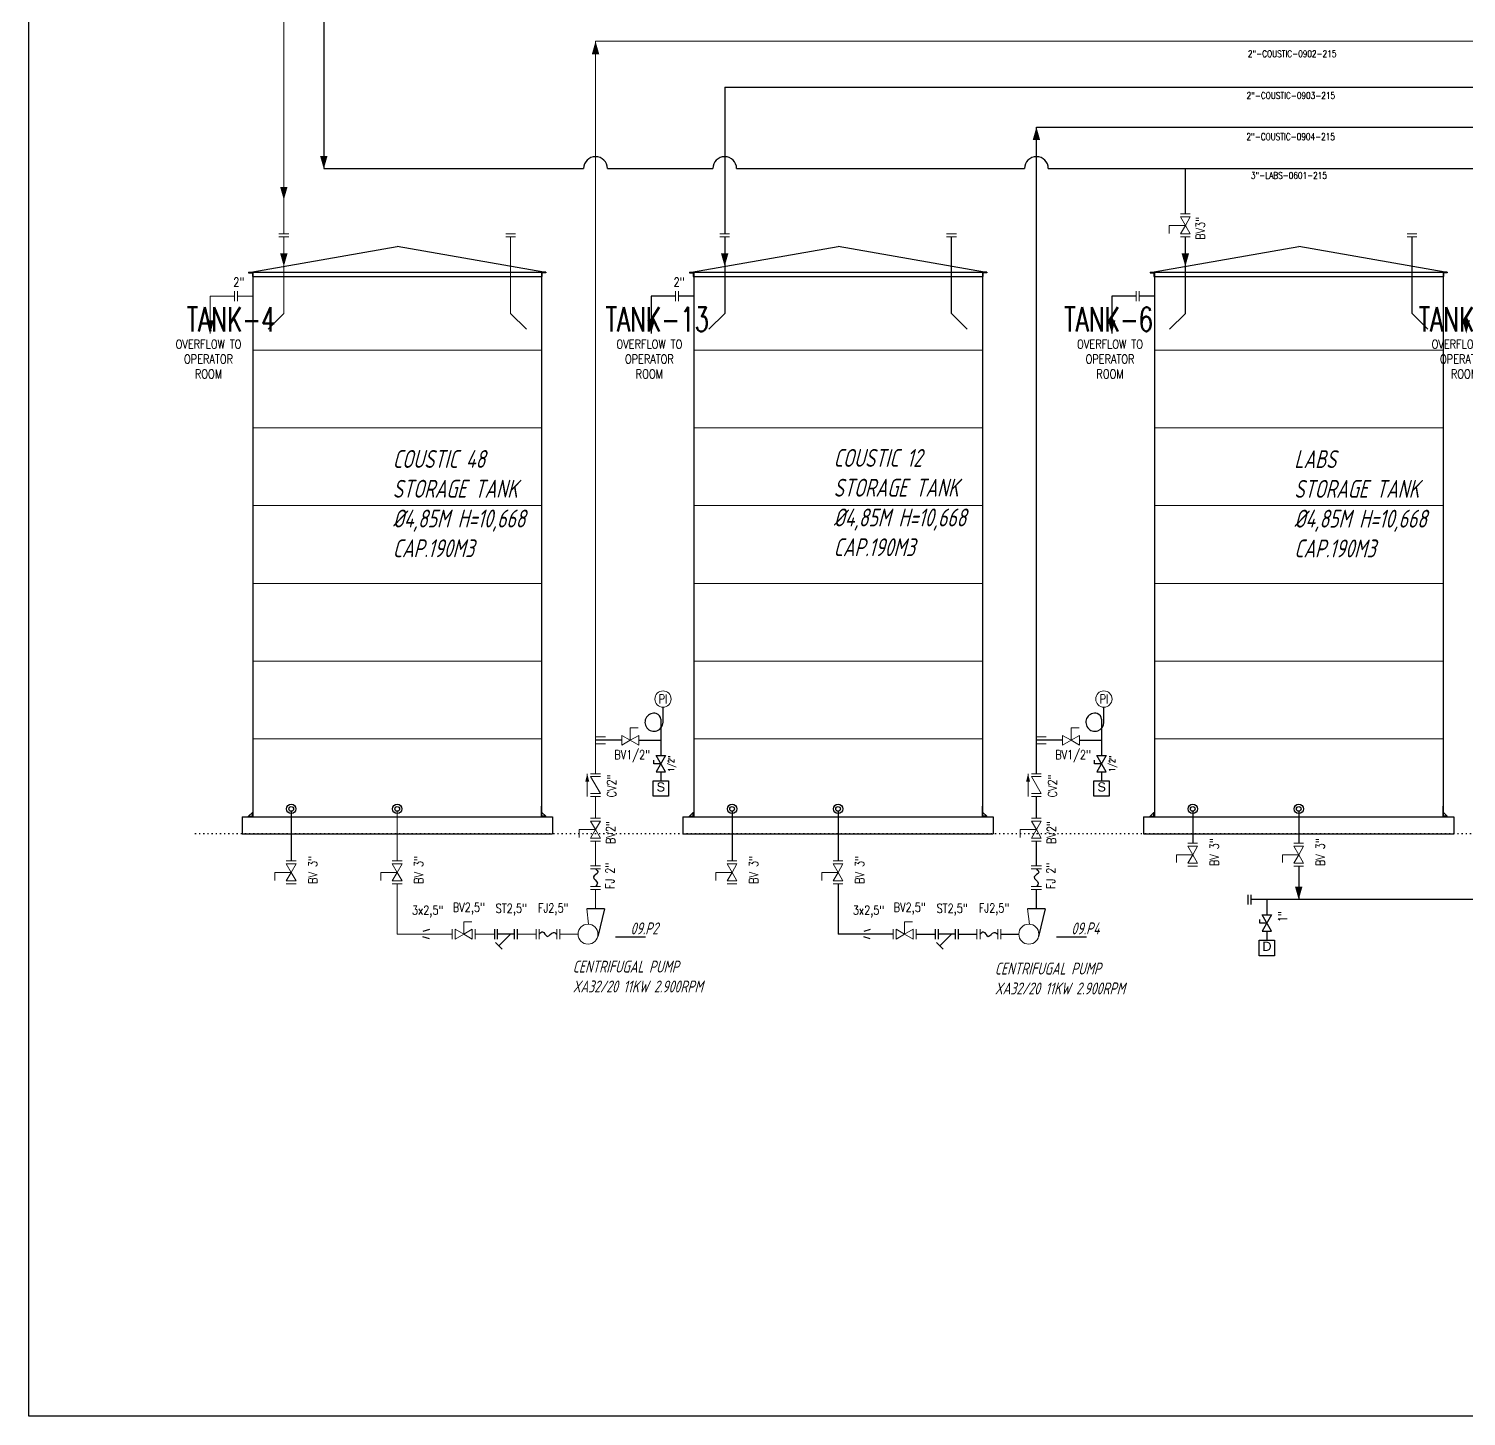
# Model space of a CAD drawing. Extents: x -29512 to 147477, y -5232 to 39709.
# Drawn here: x 140590.1 to 140710.8, y 10663.7 to 10780.3 of the extents above; entities that cross this region are included whole.
import ezdxf
from ezdxf.enums import TextEntityAlignment as Align

# ---------------------------------------------------------------- set-up
doc = ezdxf.new("R2010")
doc.units = 0
doc.linetypes.add('DOTTED', pattern=[0.25, 0, -0.25])
doc.layers.get('0').update_dxf_attribs({"linetype": 'CONTINUOUS'})
for name, color, linetype, lineweight in [('DIMENSI', 20, 'CONTINUOUS', 9), ('FITTING', 7, 'CONTINUOUS', 13), ('TAG', 140, 'CONTINUOUS', 13)]:
    doc.layers.add(name, color=color, linetype=linetype, lineweight=lineweight)
for name, color, linetype in [('DIMENSION', 3, 'CONTINUOUS'), ('HATCH', 4, 'CONTINUOUS'), ('NUVOLA', 6, 'CONTINUOUS'), ('S', 7, 'CONTINUOUS')]:
    doc.layers.add(name, color=color, linetype=linetype)
doc.styles.add('A3', font='arial.ttf', dxfattribs={"height": 0.3})
doc.styles.add('Romans100', font='romans.shx', dxfattribs={"width": 0.8, "height": 200})
doc.styles.add('S', font='ITALIC', dxfattribs={"height": 6})
doc.styles.add('S25', font='SIMPLEX', dxfattribs={"width": 0.8, "height": 0.25})
doc.styles.add('S3S', font='SIMPLEX', dxfattribs={"width": 0.7, "height": 0.3})
doc.styles.add('STYLE4', font='isocp.shx', dxfattribs={"width": 0.8, "oblique": 15, "height": 2})

# ---------------------------------------------------------------- blocks, each defined once
blk = doc.blocks.new('PRESA', base_point=(1.75, 0.1))
for p, q in [((1.5, 0.1), (1.5, 0.6)), ((1.5, 0.6), (2, 0.6)), ((2, 0.6), (2, 0.1)), ((2, 0.1), (1.5, 0.1))]:
    blk.add_line(p, q)
at = {"style": 'S', "width": 1.2}
blk.add_attdef('1', text='', height=0.3, dxfattribs=at).set_placement((1.75, 0.2), align=Align.CENTER)

msp = doc.modelspace()

# ---------------------------------------------------------------- linework, layer by layer
at = {"color": 4, "lineweight": 20}
for p, q in [((140611.5063, 10850.2796), (140611.5063, 10765.93)), ((140637.7005, 10717.7129), (140637.7005, 10779.2234)), ((140637.7005, 10779.2234), (140858.3047, 10779.2234)), ((140611.5164, 10765.93), (140611.5164, 10763.0433)), ((140611.5164, 10762.796), (140611.5164, 10756.3565)), ((140630.5632, 10756.3565), (140630.5632, 10762.796)), ((140607.3785, 10757.8122), (140605.3351, 10757.8122)), ((140605.3351, 10757.8122), (140605.3351, 10754.6815)), ((140608.9148, 10757.8122), (140607.6258, 10757.8122)), ((140611.5164, 10756.3565), (140610.1897, 10755.0297)), ((140630.5632, 10756.3565), (140631.8899, 10755.0297)), ((140637.7005, 10713.9718), (140637.7005, 10715.7906)), ((140621.0398, 10714.5973), (140621.0398, 10710.3758)), ((140637.7005, 10709.9712), (140637.7005, 10712.0494)), ((140621.0398, 10708.4534), (140621.0398, 10704.2319)), ((140637.7005, 10706.3516), (140637.7005, 10707.9716)), ((140625.6685, 10704.2319), (140621.0398, 10704.2319)), ((140627.5908, 10704.2319), (140629.227, 10704.2319)), ((140631.1493, 10704.2319), (140632.7082, 10704.2319)), ((140634.7079, 10704.2319), (140636.227, 10704.2319))]:
    msp.add_line(p, q, dxfattribs=at)
at = {"color": 7, "lineweight": 20}
for p, q in [((140687.2401, 10763.7572), (140685.8747, 10763.7572)), ((140685.8747, 10763.0917), (140685.8747, 10763.7572)), ((140641.2781, 10721.5512), (140640.6127, 10721.5512)), ((140640.6127, 10720.5163), (140640.6127, 10721.5512)), ((140677.6434, 10720.5163), (140677.6434, 10721.5512)), ((140678.3089, 10721.5512), (140677.6434, 10721.5512)), ((140637.7005, 10713.0106), (140636.3351, 10713.0106)), ((140636.3351, 10712.3451), (140636.3351, 10713.0106)), ((140674.7313, 10713.0106), (140673.3659, 10713.0106)), ((140673.3659, 10712.3451), (140673.3659, 10713.0106)), ((140686.4961, 10710.2363), (140686.4961, 10710.9017)), ((140687.8616, 10710.9017), (140686.4961, 10710.9017)), ((140695.3981, 10710.2363), (140695.3981, 10710.9017)), ((140696.7635, 10710.9017), (140695.3981, 10710.9017)), ((140612.1378, 10709.4146), (140610.7724, 10709.4146)), ((140610.7724, 10708.7492), (140610.7724, 10709.4146)), ((140619.6743, 10708.7492), (140619.6743, 10709.4146)), ((140621.0398, 10709.4146), (140619.6743, 10709.4146)), ((140649.1686, 10709.4146), (140647.8032, 10709.4146)), ((140647.8032, 10708.7492), (140647.8032, 10709.4146)), ((140656.7051, 10708.7492), (140656.7051, 10709.4146)), ((140658.0705, 10709.4146), (140656.7051, 10709.4146)), ((140627.2951, 10705.2668), (140626.6296, 10705.2668)), ((140626.6296, 10704.2319), (140626.6296, 10705.2668)), ((140664.3259, 10705.2668), (140663.6604, 10705.2668)), ((140663.6604, 10704.2319), (140663.6604, 10705.2668))]:
    msp.add_line(p, q, dxfattribs=at)
for p, q in [((140642.5852, 10718.548), (140642.5852, 10718.843)), ((140642.7819, 10719.2364), (140643.5687, 10719.2364)), ((140643.5687, 10719.2364), (140642.7819, 10717.8595)), ((140643.5687, 10717.8595), (140642.7819, 10719.2364)), ((140679.616, 10718.548), (140679.616, 10718.843)), ((140679.8127, 10719.2364), (140680.5995, 10719.2364)), ((140680.5995, 10719.2364), (140679.8127, 10717.8595)), ((140680.5995, 10717.8595), (140679.8127, 10719.2364)), ((140643.1753, 10718.548), (140642.5852, 10718.548)), ((140642.7819, 10717.8595), (140643.5687, 10717.8595)), ((140680.2061, 10718.548), (140679.616, 10718.548)), ((140679.8127, 10717.8595), (140680.5995, 10717.8595)), ((140693.4969, 10705.1627), (140693.4969, 10705.4578)), ((140694.4804, 10704.4743), (140693.6936, 10705.8512)), ((140694.4804, 10705.8512), (140693.6936, 10704.4743)), ((140693.6936, 10705.8512), (140694.4804, 10705.8512)), ((140694.087, 10705.1627), (140693.4969, 10705.1627)), ((140693.6936, 10704.4743), (140694.4804, 10704.4743))]:
    msp.add_line(p, q)
at = {"color": 30, "lineweight": 20}
for p, q in [((140637.7005, 10717.7095), (140637.7005, 10717.7129)), ((140674.7313, 10717.7095), (140674.7313, 10717.7129))]:
    msp.add_line(p, q, dxfattribs=at)
at = {"color": 7}
for p, q in [((140692.5113, 10706.7189), (140692.5113, 10707.5432)), ((140692.7586, 10706.7189), (140692.7586, 10707.5432)), ((140629.227, 10703.8198), (140629.227, 10704.6441)), ((140629.4743, 10703.8198), (140629.4743, 10704.6441)), ((140630.902, 10704.2319), (140629.4743, 10704.2319)), ((140630.5672, 10704.2319), (140629.5859, 10703.2586)), ((140630.902, 10703.8198), (140630.902, 10704.6441)), ((140631.1493, 10703.8198), (140631.1493, 10704.6441)), ((140666.2577, 10703.8198), (140666.2577, 10704.6441)), ((140666.5051, 10703.8198), (140666.5051, 10704.6441)), ((140667.9328, 10704.2319), (140666.5051, 10704.2319)), ((140667.598, 10704.2319), (140666.6166, 10703.2586)), ((140667.9328, 10703.8198), (140667.9328, 10704.6441)), ((140668.1801, 10703.8198), (140668.1801, 10704.6441)), ((140629.8634, 10702.9811), (140629.3083, 10703.5362)), ((140666.8942, 10702.9811), (140666.3391, 10703.5362))]:
    msp.add_line(p, q, dxfattribs=at)
at = {"color": 7, "lineweight": 20}
for centre in [(140643.3663, 10723.9785), (140680.397, 10723.9785)]:
    msp.add_circle(centre, 0.6834, dxfattribs=at)
for centre, radius in [((140612.1378, 10714.7474), 0.3934), ((140621.0398, 10714.7474), 0.3934), ((140649.1686, 10714.7474), 0.3934), ((140658.0705, 10714.7474), 0.3934), ((140687.8616, 10714.7474), 0.3934), ((140696.7635, 10714.7474), 0.3934), ((140612.1378, 10714.7474), 0.1969), ((140621.0398, 10714.7474), 0.1969), ((140649.1686, 10714.7474), 0.1969), ((140658.0705, 10714.7474), 0.1969), ((140687.8616, 10714.7474), 0.1969), ((140696.7635, 10714.7474), 0.1969)]:
    msp.add_circle(centre, radius)
for points in [[(140637.7005, 10709.7139), (140637.8979, 10709.4382), (140637.5171, 10709.035), (140637.8504, 10708.5254), (140637.7005, 10708.2288)], [(140674.7313, 10709.7139), (140674.9287, 10709.4382), (140674.5479, 10709.035), (140674.8812, 10708.5254), (140674.7313, 10708.2288)], [(140632.9655, 10704.2319), (140633.2412, 10704.4293), (140633.6444, 10704.0485), (140634.154, 10704.3818), (140634.4506, 10704.2319)], [(140669.9963, 10704.2319), (140670.2719, 10704.4293), (140670.6751, 10704.0485), (140671.1848, 10704.3818), (140671.4814, 10704.2319)]]:
    msp.add_spline(points, degree=3)
at = {"color": 4, "lineweight": 20}
for points in [[(140637.7005, 10779.2234), (140638.0152, 10778.1218), (140637.3858, 10778.1218)], [(140611.5164, 10765.8947), (140611.8311, 10766.9963), (140611.2017, 10766.9963)], [(140611.5164, 10760.3075), (140611.8311, 10761.4091), (140611.2017, 10761.4091)], [(140605.3351, 10754.6815), (140605.6498, 10755.783), (140605.0203, 10755.783)]]:
    msp.add_solid(points, dxfattribs=at)
at = {"layer": 'DIMENSI', "color": 7}
for p, q in [((140636.9616, 10706.3516), (140637.1161, 10705.0694)), ((140673.9924, 10706.3516), (140674.1469, 10705.0694))]:
    msp.add_line(p, q, dxfattribs=at)
for centre in [(140637.0659, 10704.2319), (140674.0967, 10704.2319)]:
    msp.add_circle(centre, 0.839, dxfattribs=at)
at = {"layer": 'DIMENSION', "color": 3, "lineweight": 25}
for p, q in [((140608.7362, 10759.8173), (140621.0398, 10761.9868)), ((140633.3433, 10759.8173), (140621.0398, 10761.9868)), ((140645.767, 10759.8173), (140658.0705, 10761.9868)), ((140670.3741, 10759.8173), (140658.0705, 10761.9868)), ((140684.4599, 10759.8173), (140696.7635, 10761.9868)), ((140709.0671, 10759.8173), (140696.7635, 10761.9868)), ((140608.9148, 10759.8173), (140608.9148, 10714.0973)), ((140633.1648, 10759.8173), (140633.1648, 10714.0973)), ((140645.9455, 10759.8173), (140645.9455, 10714.0973)), ((140670.1955, 10759.8173), (140670.1955, 10714.0973)), ((140684.6385, 10759.8173), (140684.6385, 10714.0973)), ((140708.8885, 10759.8173), (140708.8885, 10714.0973))]:
    msp.add_line(p, q, dxfattribs=at)
at = {"layer": 'DIMENSION', "color": 0, "lineweight": 25}
for p, q in [((140608.5576, 10759.8173), (140608.5576, 10759.7816)), ((140608.5576, 10759.8173), (140608.9148, 10759.8173)), ((140608.5576, 10759.7816), (140608.8791, 10759.7816)), ((140608.8791, 10759.7816), (140608.8791, 10759.4602)), ((140608.9148, 10759.8173), (140608.9148, 10759.4602)), ((140608.9148, 10759.8173), (140633.1648, 10759.8173)), ((140633.5219, 10759.8173), (140633.1648, 10759.8173)), ((140633.1648, 10759.8173), (140633.1648, 10759.4602)), ((140633.2005, 10759.7816), (140633.2005, 10759.4602)), ((140633.5219, 10759.7816), (140633.2005, 10759.7816)), ((140633.5219, 10759.8173), (140633.5219, 10759.7816)), ((140645.5884, 10759.8173), (140645.9455, 10759.8173)), ((140645.5884, 10759.8173), (140645.5884, 10759.7816)), ((140645.5884, 10759.7816), (140645.9098, 10759.7816)), ((140645.9098, 10759.7816), (140645.9098, 10759.4602)), ((140645.9455, 10759.8173), (140670.1955, 10759.8173)), ((140645.9455, 10759.8173), (140645.9455, 10759.4602)), ((140670.1955, 10759.8173), (140670.1955, 10759.4602)), ((140670.5527, 10759.8173), (140670.1955, 10759.8173)), ((140670.5527, 10759.7816), (140670.2312, 10759.7816)), ((140670.2312, 10759.7816), (140670.2312, 10759.4602)), ((140670.5527, 10759.8173), (140670.5527, 10759.7816)), ((140684.2813, 10759.8173), (140684.2813, 10759.7816)), ((140684.2813, 10759.8173), (140684.6385, 10759.8173)), ((140684.2813, 10759.7816), (140684.6028, 10759.7816)), ((140684.6028, 10759.7816), (140684.6028, 10759.4602)), ((140684.6385, 10759.8173), (140684.6385, 10759.4602)), ((140684.6385, 10759.8173), (140708.8885, 10759.8173)), ((140709.2456, 10759.8173), (140708.8885, 10759.8173)), ((140708.8885, 10759.8173), (140708.8885, 10759.4602)), ((140708.9242, 10759.7816), (140708.9242, 10759.4602)), ((140709.2456, 10759.7816), (140708.9242, 10759.7816)), ((140709.2456, 10759.8173), (140709.2456, 10759.7816)), ((140608.8791, 10759.4602), (140608.9148, 10759.4602)), ((140608.9148, 10759.4602), (140633.1648, 10759.4602)), ((140633.2005, 10759.4602), (140633.1648, 10759.4602)), ((140645.9098, 10759.4602), (140645.9455, 10759.4602)), ((140645.9455, 10759.4602), (140670.1955, 10759.4602)), ((140670.2312, 10759.4602), (140670.1955, 10759.4602)), ((140684.6028, 10759.4602), (140684.6385, 10759.4602)), ((140684.6385, 10759.4602), (140708.8885, 10759.4602)), ((140708.9242, 10759.4602), (140708.8885, 10759.4602)), ((140608.5576, 10714.133), (140608.8791, 10714.4545)), ((140608.5576, 10714.0973), (140608.5576, 10714.133)), ((140608.5576, 10714.133), (140608.8791, 10714.133)), ((140608.5576, 10714.0973), (140608.9148, 10714.0973)), ((140608.8791, 10714.4545), (140608.9148, 10714.4545)), ((140608.8791, 10714.133), (140608.8791, 10714.4545)), ((140608.9148, 10714.0973), (140608.9148, 10714.4545)), ((140633.2005, 10714.4545), (140633.1648, 10714.4545)), ((140633.2005, 10714.4545), (140633.1648, 10714.4545)), ((140633.1648, 10714.0973), (140633.1648, 10714.4545)), ((140633.5219, 10714.0973), (140633.1648, 10714.0973)), ((140633.2005, 10714.4545), (140633.5219, 10714.133)), ((140633.2005, 10714.133), (140633.2005, 10714.4545)), ((140633.5219, 10714.133), (140633.2005, 10714.133)), ((140633.5219, 10714.0973), (140633.5219, 10714.133)), ((140645.5884, 10714.133), (140645.9098, 10714.4545)), ((140645.5884, 10714.133), (140645.9098, 10714.133)), ((140645.5884, 10714.0973), (140645.5884, 10714.133)), ((140645.5884, 10714.0973), (140645.9455, 10714.0973)), ((140645.9098, 10714.133), (140645.9098, 10714.4545)), ((140645.9098, 10714.4545), (140645.9455, 10714.4545)), ((140645.9455, 10714.0973), (140645.9455, 10714.4545)), ((140670.1955, 10714.0973), (140670.1955, 10714.4545)), ((140670.2312, 10714.4545), (140670.1955, 10714.4545)), ((140670.2312, 10714.4545), (140670.1955, 10714.4545)), ((140670.5527, 10714.0973), (140670.1955, 10714.0973)), ((140670.2312, 10714.133), (140670.2312, 10714.4545)), ((140670.2312, 10714.4545), (140670.5527, 10714.133)), ((140670.5527, 10714.133), (140670.2312, 10714.133)), ((140670.5527, 10714.0973), (140670.5527, 10714.133)), ((140684.2813, 10714.133), (140684.6028, 10714.4545)), ((140684.2813, 10714.0973), (140684.2813, 10714.133)), ((140684.2813, 10714.133), (140684.6028, 10714.133)), ((140684.2813, 10714.0973), (140684.6385, 10714.0973)), ((140684.6028, 10714.4545), (140684.6385, 10714.4545)), ((140684.6028, 10714.133), (140684.6028, 10714.4545)), ((140684.6385, 10714.0973), (140684.6385, 10714.4545)), ((140708.9242, 10714.4545), (140708.8885, 10714.4545)), ((140708.9242, 10714.4545), (140708.8885, 10714.4545)), ((140708.8885, 10714.0973), (140708.8885, 10714.4545)), ((140709.2456, 10714.0973), (140708.8885, 10714.0973)), ((140708.9242, 10714.4545), (140709.2456, 10714.133)), ((140708.9242, 10714.133), (140708.9242, 10714.4545)), ((140709.2456, 10714.133), (140708.9242, 10714.133)), ((140709.2456, 10714.0973), (140709.2456, 10714.133))]:
    msp.add_line(p, q, dxfattribs=at)
at = {"layer": 'DIMENSION', "color": 8, "lineweight": 0}
for p, q in [((140608.9148, 10759.8173), (140633.1648, 10759.8173)), ((140645.9455, 10759.8173), (140670.1955, 10759.8173)), ((140684.6385, 10759.8173), (140708.8885, 10759.8173)), ((140608.9148, 10753.2859), (140633.1648, 10753.2859)), ((140645.9455, 10753.2859), (140670.1955, 10753.2859)), ((140684.6385, 10753.2859), (140708.8885, 10753.2859)), ((140608.9148, 10746.7545), (140633.1648, 10746.7545)), ((140645.9455, 10746.7545), (140670.1955, 10746.7545)), ((140684.6385, 10746.7545), (140708.8885, 10746.7545)), ((140608.9148, 10740.223), (140633.1648, 10740.223)), ((140645.9455, 10740.223), (140670.1955, 10740.223)), ((140684.6385, 10740.223), (140708.8885, 10740.223)), ((140608.9148, 10733.6916), (140633.1648, 10733.6916)), ((140645.9455, 10733.6916), (140670.1955, 10733.6916)), ((140684.6385, 10733.6916), (140708.8885, 10733.6916)), ((140608.9148, 10727.1602), (140633.1648, 10727.1602)), ((140645.9455, 10727.1602), (140670.1955, 10727.1602)), ((140684.6385, 10727.1602), (140708.8885, 10727.1602)), ((140608.9148, 10720.6287), (140633.1648, 10720.6287)), ((140645.9455, 10720.6287), (140670.1955, 10720.6287)), ((140684.6385, 10720.6287), (140708.8885, 10720.6287))]:
    msp.add_line(p, q, dxfattribs=at)
at = {"layer": 'DIMENSION', "color": 8, "lineweight": 25}
for p, q in [((140608.9148, 10759.8173), (140633.1648, 10759.8173)), ((140645.9455, 10759.8173), (140670.1955, 10759.8173)), ((140684.6385, 10759.8173), (140708.8885, 10759.8173))]:
    msp.add_line(p, q, dxfattribs=at)
at = {"layer": 'DIMENSION', "color": 0, "linetype": 'ByBlock', "ltscale": 0.5}
for p, q in [((140643.1753, 10720.5163), (140643.1753, 10719.2364)), ((140680.2061, 10720.5163), (140680.2061, 10719.2364)), ((140643.1753, 10717.8595), (140643.1753, 10717.0988)), ((140680.2061, 10717.8595), (140680.2061, 10717.0988)), ((140694.087, 10707.131), (140694.087, 10705.8512)), ((140694.087, 10704.4743), (140694.087, 10703.7135))]:
    msp.add_line(p, q, dxfattribs=at)
at = {"layer": 'DIMENSION', "color": 7}
for p, q in [((140608.0041, 10714.0973), (140608.0041, 10712.6687)), ((140608.0041, 10714.0973), (140634.0755, 10714.0973)), ((140634.0755, 10714.0973), (140634.0755, 10712.6687)), ((140645.0348, 10714.0973), (140671.1062, 10714.0973)), ((140645.0348, 10714.0973), (140645.0348, 10712.6687)), ((140671.1062, 10714.0973), (140671.1062, 10712.6687)), ((140683.7278, 10714.0973), (140683.7278, 10712.6687)), ((140683.7278, 10714.0973), (140709.7992, 10714.0973)), ((140709.7992, 10714.0973), (140709.7992, 10712.6687)), ((140608.0041, 10712.6687), (140634.0755, 10712.6687)), ((140645.0348, 10712.6687), (140671.1062, 10712.6687)), ((140683.7278, 10712.6687), (140709.7992, 10712.6687)), ((140638.4394, 10706.3516), (140637.8816, 10704.0355)), ((140675.4702, 10706.3516), (140674.9123, 10704.0355))]:
    msp.add_line(p, q, dxfattribs=at)
at = {"layer": 'DIMENSION', "color": 32, "lineweight": 25}
for p, q in [((140633.1648, 10714.2955), (140633.1648, 10714.9705)), ((140670.1955, 10714.2955), (140670.1955, 10714.9705)), ((140708.8885, 10714.2955), (140708.8885, 10714.9705))]:
    msp.add_line(p, q, dxfattribs=at)
at = {"layer": 'DIMENSION', "color": 1}
for p, q in [((140639.3745, 10704.0174), (140641.9041, 10704.0174)), ((140676.4053, 10704.0174), (140678.9348, 10704.0174))]:
    msp.add_line(p, q, dxfattribs=at)
at = {"layer": 'DIMENSION', "color": 6, "linetype": 'ByBlock', "ltscale": 0.5}
msp.add_lwpolyline([(140940.703, 10663.7417), (140590.0902, 10663.7417), (140590.0902, 10878.0401), (140940.703, 10878.0401)], close=True, dxfattribs=at)
at = {"layer": 'FITTING', "lineweight": 20}
for p, q in [((140686.828, 10764.7184), (140687.6522, 10764.7184)), ((140611.9285, 10763.0433), (140611.1042, 10763.0433)), ((140611.9285, 10762.796), (140611.1042, 10762.796)), ((140630.9753, 10763.0433), (140630.151, 10763.0433)), ((140630.9753, 10762.796), (140630.151, 10762.796)), ((140648.9593, 10763.0433), (140648.135, 10763.0433)), ((140648.9593, 10762.796), (140648.135, 10762.796)), ((140668.0061, 10763.0433), (140667.1818, 10763.0433)), ((140668.0061, 10762.796), (140667.1818, 10762.796)), ((140686.828, 10762.796), (140687.6522, 10762.796)), ((140706.699, 10763.0433), (140705.8747, 10763.0433)), ((140706.699, 10762.796), (140705.8747, 10762.796)), ((140607.3785, 10758.2244), (140607.3785, 10757.4001)), ((140607.6258, 10758.2244), (140607.6258, 10757.4001)), ((140644.4092, 10758.2244), (140644.4092, 10757.4001)), ((140644.6565, 10758.2244), (140644.6565, 10757.4001)), ((140683.1022, 10758.2244), (140683.1022, 10757.4001)), ((140683.3495, 10758.2244), (140683.3495, 10757.4001)), ((140637.7005, 10720.8124), (140638.5248, 10720.8124)), ((140637.7005, 10720.2202), (140638.5248, 10720.2202)), ((140674.7313, 10720.8124), (140675.5556, 10720.8124)), ((140674.7313, 10720.2202), (140675.5556, 10720.2202)), ((140637.0008, 10717.7093), (140637.0008, 10715.7871)), ((140638.1127, 10717.7095), (140637.2884, 10717.7095)), ((140674.0315, 10717.7093), (140674.0315, 10715.7871)), ((140675.1434, 10717.7095), (140674.3191, 10717.7095)), ((140638.1127, 10715.7871), (140637.2884, 10715.7871)), ((140638.1127, 10715.7871), (140637.2884, 10715.7871)), ((140675.1434, 10715.7871), (140674.3191, 10715.7871)), ((140675.1434, 10715.7871), (140674.3191, 10715.7871)), ((140637.2884, 10713.9718), (140638.1127, 10713.9718)), ((140674.3191, 10713.9718), (140675.1434, 10713.9718)), ((140637.2884, 10712.0494), (140638.1127, 10712.0494)), ((140674.3191, 10712.0494), (140675.1434, 10712.0494)), ((140687.4494, 10711.8629), (140688.2737, 10711.8629)), ((140696.3513, 10711.8629), (140697.1756, 10711.8629)), ((140611.7257, 10710.3758), (140612.55, 10710.3758)), ((140620.6276, 10710.3758), (140621.4519, 10710.3758)), ((140648.7565, 10710.3758), (140649.5808, 10710.3758)), ((140657.6584, 10710.3758), (140658.4827, 10710.3758)), ((140687.4494, 10709.9406), (140688.2737, 10709.9406)), ((140696.3513, 10709.9406), (140697.1756, 10709.9406)), ((140611.7257, 10708.4534), (140612.55, 10708.4534)), ((140620.6276, 10708.4534), (140621.4519, 10708.4534)), ((140648.7565, 10708.4534), (140649.5808, 10708.4534)), ((140657.6584, 10708.4534), (140658.4827, 10708.4534)), ((140625.6685, 10703.8198), (140625.6685, 10704.6441)), ((140627.5908, 10703.8198), (140627.5908, 10704.6441)), ((140662.6992, 10703.8198), (140662.6992, 10704.6441)), ((140664.6216, 10703.8198), (140664.6216, 10704.6441))]:
    msp.add_line(p, q, dxfattribs=at)
at = {"layer": 'FITTING'}
for p, q in [((140638.1292, 10709.9712), (140637.2718, 10709.9712)), ((140638.1292, 10709.7139), (140637.2718, 10709.7139)), ((140675.16, 10709.9712), (140674.3026, 10709.9712)), ((140675.16, 10709.7139), (140674.3026, 10709.7139)), ((140638.1292, 10708.2288), (140637.2718, 10708.2288)), ((140638.1292, 10707.9716), (140637.2718, 10707.9716)), ((140675.16, 10708.2288), (140674.3026, 10708.2288)), ((140675.16, 10707.9716), (140674.3026, 10707.9716)), ((140632.7082, 10704.6606), (140632.7082, 10703.8032)), ((140632.9655, 10704.6606), (140632.9655, 10703.8032)), ((140634.4506, 10704.6606), (140634.4506, 10703.8032)), ((140634.7079, 10704.6606), (140634.7079, 10703.8032)), ((140669.739, 10704.6606), (140669.739, 10703.8032)), ((140669.9963, 10704.6606), (140669.9963, 10703.8032)), ((140671.4814, 10704.6606), (140671.4814, 10703.8032)), ((140671.7386, 10704.6606), (140671.7386, 10703.8032))]:
    msp.add_line(p, q, dxfattribs=at)
at = {"layer": 'FITTING', "lineweight": 20}
for points in [[(140687.2401, 10763.7572), (140686.828, 10764.4711), (140687.6522, 10764.4711)], [(140687.2401, 10763.7572), (140686.828, 10763.0433), (140687.6522, 10763.0433)], [(140640.6127, 10720.5163), (140639.8988, 10720.1041), (140639.8988, 10720.9284)], [(140640.6127, 10720.5163), (140641.3265, 10720.1041), (140641.3265, 10720.9284)], [(140677.6434, 10720.5163), (140676.9296, 10720.1041), (140676.9296, 10720.9284)], [(140677.6434, 10720.5163), (140678.3573, 10720.1041), (140678.3573, 10720.9284)], [(140637.7005, 10713.0106), (140637.2884, 10713.7244), (140638.1127, 10713.7244)], [(140637.7005, 10713.0106), (140637.2884, 10712.2967), (140638.1127, 10712.2967)], [(140674.7313, 10713.0106), (140674.3191, 10713.7244), (140675.1434, 10713.7244)], [(140674.7313, 10713.0106), (140674.3191, 10712.2967), (140675.1434, 10712.2967)], [(140687.8616, 10710.9017), (140687.4494, 10711.6156), (140688.2737, 10711.6156)], [(140696.7635, 10710.9017), (140696.3513, 10711.6156), (140697.1756, 10711.6156)], [(140687.8616, 10710.9017), (140687.4494, 10710.1879), (140688.2737, 10710.1879)], [(140696.7635, 10710.9017), (140696.3513, 10710.1879), (140697.1756, 10710.1879)], [(140612.1378, 10709.4146), (140611.7257, 10710.1285), (140612.55, 10710.1285)], [(140612.1378, 10709.4146), (140611.7257, 10708.7007), (140612.55, 10708.7007)], [(140621.0398, 10709.4146), (140620.6276, 10710.1285), (140621.4519, 10710.1285)], [(140621.0398, 10709.4146), (140620.6276, 10708.7007), (140621.4519, 10708.7007)], [(140649.1686, 10709.4146), (140648.7565, 10710.1285), (140649.5808, 10710.1285)], [(140649.1686, 10709.4146), (140648.7565, 10708.7007), (140649.5808, 10708.7007)], [(140658.0705, 10709.4146), (140657.6584, 10710.1285), (140658.4827, 10710.1285)], [(140658.0705, 10709.4146), (140657.6584, 10708.7007), (140658.4827, 10708.7007)], [(140626.6296, 10704.2319), (140625.9158, 10703.8198), (140625.9158, 10704.6441)], [(140626.6296, 10704.2319), (140627.3435, 10703.8198), (140627.3435, 10704.6441)], [(140663.6604, 10704.2319), (140662.9465, 10703.8198), (140662.9465, 10704.6441)], [(140663.6604, 10704.2319), (140664.3743, 10703.8198), (140664.3743, 10704.6441)]]:
    msp.add_lwpolyline(points, close=True, dxfattribs=at)
for points in [[(140637.2884, 10717.4622), (140638.1127, 10717.4622), (140637.2884, 10717.4622), (140638.1127, 10716.0344), (140637.2884, 10716.0344)], [(140674.3191, 10717.4622), (140675.1434, 10717.4622), (140674.3191, 10717.4622), (140675.1434, 10716.0344), (140674.3191, 10716.0344)]]:
    msp.add_lwpolyline(points, dxfattribs=at)
for points in [[(140637.1694, 10717.0363), (140637.0008, 10717.7093), (140636.8326, 10717.0362)], [(140674.2001, 10717.0363), (140674.0315, 10717.7093), (140673.8634, 10717.0362)]]:
    msp.add_solid(points, dxfattribs=at)
at = {"layer": 'HATCH', "color": 7}
for p, q in [((140643.1753, 10722.2767), (140643.1753, 10720.5163)), ((140643.3663, 10722.0285), (140643.3663, 10723.2951)), ((140680.2061, 10722.2767), (140680.2061, 10720.5163)), ((140680.397, 10722.0285), (140680.397, 10723.2951)), ((140639.8988, 10720.5163), (140637.7005, 10720.5163)), ((140641.3265, 10720.5163), (140643.1753, 10720.5163)), ((140676.9296, 10720.5163), (140674.7313, 10720.5163)), ((140678.3573, 10720.5163), (140680.2061, 10720.5163)), ((140612.1378, 10714.5973), (140612.1378, 10710.3758)), ((140649.1686, 10714.5973), (140649.1686, 10710.3758)), ((140638.4394, 10706.3516), (140636.9616, 10706.3516)), ((140675.4702, 10706.3516), (140673.9924, 10706.3516))]:
    msp.add_line(p, q, dxfattribs=at)
at = {"layer": 'HATCH', "color": 7, "linetype": 'DOTTED'}
msp.add_line((140800.4949, 10712.6687), (140604.0292, 10712.6687), dxfattribs=at)
at = {"layer": 'HATCH', "color": 7}
for centre, radius, start, end in [((140642.6095, 10722.0285), 0.7567, 75.15061, 0), ((140642.6753, 10722.2767), 0.5, 0, 75.15061), ((140679.6403, 10722.0285), 0.7567, 75.15061, 0), ((140679.7061, 10722.2767), 0.5, 0, 75.15061)]:
    msp.add_arc(centre, radius, start, end, dxfattribs=at)
at = {"layer": 'NUVOLA', "color": 1}
for p, q in [((140614.8636, 10847.3258), (140614.8636, 10768.5291)), ((140614.8636, 10768.5291), (140636.7005, 10768.5291)), ((140638.7005, 10768.5291), (140647.5472, 10768.5291)), ((140649.5472, 10768.5291), (140673.7313, 10768.5291)), ((140675.7313, 10768.5291), (140746.7953, 10768.5291)), ((140687.2401, 10764.7184), (140687.2401, 10768.5291)), ((140687.2401, 10756.3565), (140687.2401, 10762.796)), ((140706.2869, 10756.3565), (140706.2869, 10762.796)), ((140683.1022, 10757.8122), (140681.0588, 10757.8122)), ((140681.0588, 10757.8122), (140681.0588, 10754.6815)), ((140684.6385, 10757.8122), (140683.3495, 10757.8122)), ((140687.2401, 10756.3565), (140685.9134, 10755.0297)), ((140706.2869, 10756.3565), (140707.6136, 10755.0297)), ((140687.8616, 10714.5973), (140687.8616, 10711.8629)), ((140696.7635, 10714.5973), (140696.7635, 10711.8629)), ((140696.7635, 10709.9406), (140696.7635, 10707.131)), ((140784.9999, 10707.131), (140692.7586, 10707.131))]:
    msp.add_line(p, q, dxfattribs=at)
at = {"layer": 'NUVOLA', "color": 13}
for p, q in [((140648.5472, 10775.3815), (140648.5472, 10763.0433)), ((140648.5472, 10775.3815), (140857.3047, 10775.3815)), ((140674.7313, 10717.7129), (140674.7313, 10772.0199)), ((140674.7313, 10772.0199), (140837.4061, 10772.0199)), ((140648.5472, 10762.796), (140648.5472, 10756.3565)), ((140667.5939, 10756.3565), (140667.5939, 10762.796)), ((140644.4092, 10757.8122), (140642.3658, 10757.8122)), ((140642.3658, 10757.8122), (140642.3658, 10754.6815)), ((140645.9455, 10757.8122), (140644.6565, 10757.8122)), ((140648.5472, 10756.3565), (140647.2204, 10755.0297)), ((140667.5939, 10756.3565), (140668.9206, 10755.0297)), ((140674.7313, 10713.9718), (140674.7313, 10715.7906)), ((140658.0705, 10714.5973), (140658.0705, 10710.3758)), ((140674.7313, 10709.9712), (140674.7313, 10712.0494)), ((140658.0705, 10708.4534), (140658.0705, 10704.2319)), ((140674.7313, 10706.3516), (140674.7313, 10707.9716)), ((140662.6992, 10704.2319), (140658.0705, 10704.2319)), ((140664.6216, 10704.2319), (140666.2577, 10704.2319)), ((140668.1801, 10704.2319), (140669.739, 10704.2319)), ((140671.7386, 10704.2319), (140673.2578, 10704.2319))]:
    msp.add_line(p, q, dxfattribs=at)
at = {"layer": 'NUVOLA', "color": 1}
for centre in [(140637.7005, 10768.5291), (140648.5472, 10768.5291), (140674.7313, 10768.5291)]:
    msp.add_arc(centre, 1, 0, 180, dxfattribs=at)
at = {"layer": 'NUVOLA', "color": 13}
for points in [[(140674.7313, 10772.0199), (140675.046, 10770.9184), (140674.4166, 10770.9184)], [(140648.5472, 10760.3075), (140648.8619, 10761.4091), (140648.2324, 10761.4091)], [(140642.3658, 10754.6815), (140642.6805, 10755.783), (140642.0511, 10755.783)]]:
    msp.add_solid(points, dxfattribs=at)
at = {"layer": 'NUVOLA', "color": 1}
for points in [[(140614.8737, 10768.4939), (140615.1884, 10769.5954), (140614.5589, 10769.5954)], [(140687.2401, 10760.3075), (140687.5548, 10761.4091), (140686.9254, 10761.4091)], [(140681.0588, 10754.6815), (140681.3735, 10755.783), (140680.744, 10755.783)], [(140710.8364, 10754.6815), (140711.1511, 10755.783), (140710.5216, 10755.783)], [(140696.7635, 10707.131), (140697.0782, 10708.2325), (140696.4488, 10708.2325)]]:
    msp.add_solid(points, dxfattribs=at)
at = {"layer": 'S'}
for p, q in [((140623.7432, 10704.6253), (140623.1924, 10704.4679)), ((140660.774, 10704.6253), (140660.2232, 10704.4679)), ((140623.7432, 10703.8385), (140623.1924, 10703.9959)), ((140660.774, 10703.8385), (140660.2232, 10703.9959))]:
    msp.add_line(p, q, dxfattribs=at)

# ---------------------------------------------------------------- block references
ref = msp.add_blockref('PRESA', (140643.1753, 10715.808), dxfattribs=dict(xscale=2.581460861898449, yscale=2.581460861912547, zscale=2.581460861912586))
ref.add_attrib('1', 'S', dxfattribs={"height": 0.7744, "style": 'A3'}).set_placement((140643.1815, 10716.2108), align=Align.CENTER)
ref = msp.add_blockref('PRESA', (140680.2061, 10715.808), dxfattribs=dict(xscale=2.581460861898449, yscale=2.581460861912547, zscale=2.581460861912586))
ref.add_attrib('1', 'S', dxfattribs={"height": 0.7744, "style": 'A3'}).set_placement((140680.2123, 10716.2108), align=Align.CENTER)
ref = msp.add_blockref('PRESA', (140694.087, 10702.4228), dxfattribs=dict(xscale=2.581460861898449, yscale=2.581460861912547, zscale=2.581460861912586))
ref.add_attrib('1', 'D', dxfattribs={"height": 0.7744, "style": 'A3'}).set_placement((140694.0932, 10702.8255), align=Align.CENTER)

# ---------------------------------------------------------------- texts
at = {"layer": 'DIMENSION', "color": 6, "char_height": 1.5, "attachment_point": 1, "style": 'STYLE4'}
for s, insert in [('COUSTIC 48\\PSTORAGE TANK\\P%%c4,85M H=10,668\\PCAP.190M3}', (140620.6659, 10744.8905)), ('COUSTIC 12\\PSTORAGE TANK\\P%%c4,85M H=10,668\\PCAP.190M3}', (140657.6967, 10744.9783)), ('LABS\\PSTORAGE TANK\\P%%c4,85M H=10,668\\PCAP.190M3}', (140696.3896, 10744.8777))]:
    msp.add_mtext(s, dxfattribs=dict(at, insert=insert))
at = {"layer": 'DIMENSION', "color": 1, "char_height": 1, "attachment_point": 1, "style": 'STYLE4'}
for s, insert in [('09.P2}', (140640.6385, 10705.2139)), ('09.P4}', (140677.6693, 10705.2139))]:
    msp.add_mtext(s, dxfattribs=dict(at, insert=insert))
at = {"layer": 'DIMENSION', "color": 2, "char_height": 1, "attachment_point": 1, "style": 'STYLE4'}
for insert in [(140635.7846, 10702.004), (140671.2425, 10701.8383)]:
    msp.add_mtext('{CENTRIFUGAL PUMP\\PXA32/20 11KW 2.900RPM}', dxfattribs=dict(at, insert=insert))
at = {"layer": 'NUVOLA', "color": 0, "char_height": 2.0244, "width": 33.588012, "attachment_point": 1, "style": 'S3S'}
for s, insert in [('TANK-4}', (140603.3545, 10756.8782)), ('TANK-13}', (140638.5441, 10756.8782)), ('TANK-6}', (140677.0646, 10756.8782)), ('TANK-7}', (140706.8422, 10756.8782))]:
    msp.add_mtext(s, dxfattribs=dict(at, insert=insert))
at = {"layer": 'S', "color": 2, "style": 'S25', "width": 0.8}
for s, p in [('2"-COUSTIC-0902-215', (140699.9288, 10777.8937)), ('2"-COUSTIC-0903-215', (140699.8187, 10774.3842)), ('2"-COUSTIC-0904-215', (140699.8086, 10770.9278)), ('3"-LABS-0601-215', (140699.1383, 10767.6716))]:
    msp.add_text(s, height=0.5646, dxfattribs=at).set_placement(p, align=Align.RIGHT)
at = {"layer": 'S', "style": 'S25', "width": 0.8}
for p in [(140644.3032, 10719.2184), (140681.3339, 10719.2184)]:
    msp.add_text('1/2"', height=0.5, rotation=90, dxfattribs=at).set_placement(p, align=Align.RIGHT)
at = {"layer": 'TAG', "color": 6, "lineweight": 20, "style": 'Romans100', "width": 0.8}
for p in [(140624.9259, 10705.8701), (140661.9567, 10705.8701)]:
    msp.add_text('3x2,5"', height=0.75, dxfattribs=at).set_placement(p, align=Align.RIGHT)
msp.add_text('1"', height=0.75, rotation=90, dxfattribs=at).set_placement((140695.7908, 10706.1656), align=Align.RIGHT)
at = {"layer": 'TAG', "color": 6, "lineweight": 20, "char_height": 0.75, "width": 7.302947, "attachment_point": 5, "rotation": 90, "style": 'Romans100'}
for s, insert in [('{BV3"}', (140688.5003, 10763.5069)), ('{CV2"}', (140639.0487, 10716.6729)), ('{CV2"}', (140676.0795, 10716.6729)), ('{BV2"}', (140638.9607, 10712.7602)), ('{BV2"}', (140675.9915, 10712.7602)), ('{BV 3"}', (140689.6744, 10711.11)), ('{BV 3"}', (140698.5763, 10711.11)), ('{BV 3"}', (140613.9507, 10709.6229)), ('{BV 3"}', (140622.8526, 10709.6229)), ('{BV 3"}', (140650.9814, 10709.6229)), ('{BV 3"}', (140659.8834, 10709.6229)), ('{FJ 2"}', (140638.9092, 10709.124)), ('{FJ 2"}', (140675.9399, 10709.124))]:
    msp.add_mtext(s, dxfattribs=dict(at, insert=insert))
at = {"layer": 'TAG', "color": 6, "lineweight": 20, "char_height": 0.75, "width": 7.302947, "attachment_point": 5, "style": 'Romans100'}
for s, insert in [('2"', (140607.7398, 10758.9999)), ('2"', (140644.7221, 10758.9999)), ('{OVERFLOW TO OPERATOR ROOM\\P}', (140605.1899, 10752.5307)), ('{OVERFLOW TO OPERATOR ROOM\\P}', (140642.2207, 10752.5307)), ('{OVERFLOW TO OPERATOR ROOM\\P}', (140680.9136, 10752.5307)), ('{OVERFLOW TO OPERATOR ROOM\\P}', (140710.6912, 10752.5307)), ('{PI}', (140643.375, 10723.9791)), ('{PI}', (140680.4058, 10723.9791)), ('{BV1/2"}', (140640.7795, 10719.1806)), ('{BV1/2"}', (140677.8102, 10719.1806)), ('{BV2,5"}', (140627.0587, 10706.3714)), ('{ST2,5"}', (140630.6249, 10706.2833)), ('{FJ2,5"}', (140634.1455, 10706.312)), ('{BV2,5"}', (140664.0895, 10706.3714)), ('{ST2,5"}', (140667.6557, 10706.2833)), ('{FJ2,5"}', (140671.1762, 10706.312))]:
    msp.add_mtext(s, dxfattribs=dict(at, insert=insert))

doc.saveas('drawing.dxf')
